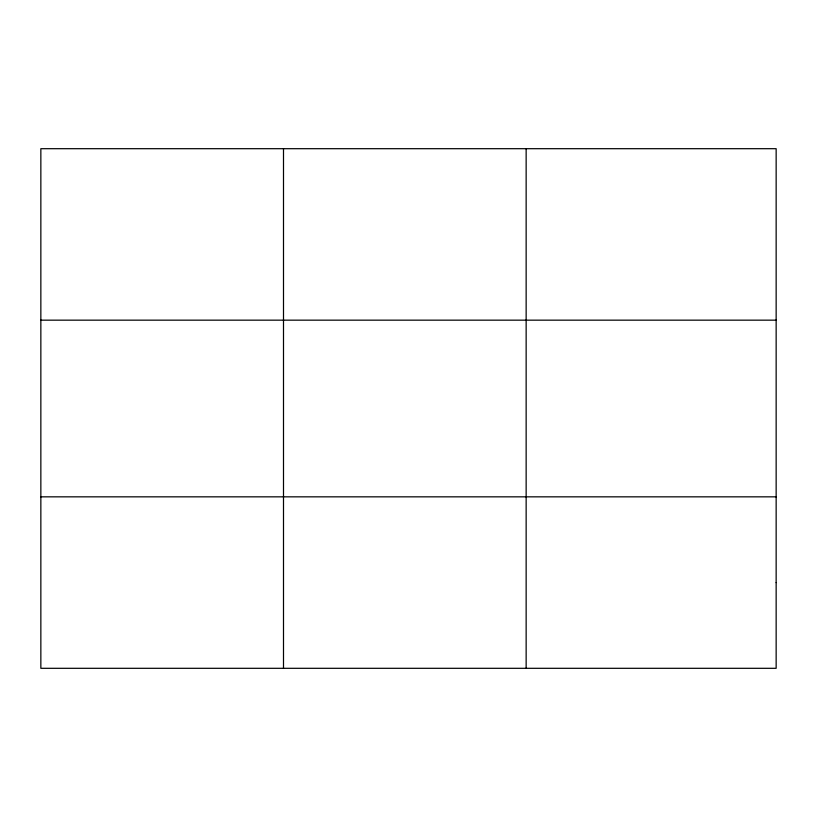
<?xml version="1.0" encoding="UTF-8"?>
<svg xmlns="http://www.w3.org/2000/svg" width="817" height="817" viewBox="0 0 817 817"><rect width="100%" height="100%" fill="white"/><g stroke="black" fill="none" stroke-linecap="round" stroke-linejoin="round"><path stroke-width="1.23" d="M283.499 668.306L283.499 148.694M526.148 668.306L526.148 148.694M40.85 320.162L776.15 320.162M40.85 496.838L776.15 496.838M776.15 582.572L776.15 668.306L40.85 668.306L40.85 148.694L776.15 148.694L776.15 582.572"/></g></svg>
